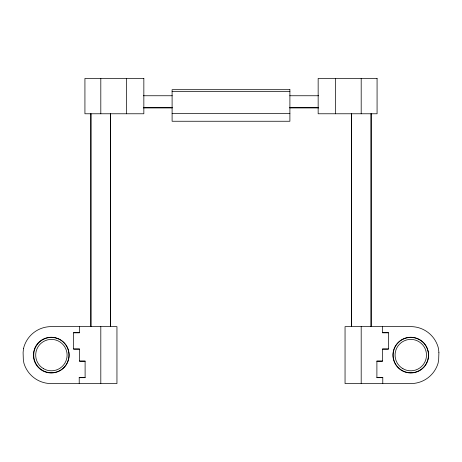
<?xml version="1.0" encoding="UTF-8"?>
<svg xmlns="http://www.w3.org/2000/svg" width="462" height="462" viewBox="0 0 462 462"><rect width="100%" height="100%" fill="white"/><g stroke="black" fill="none" stroke-linecap="round" stroke-linejoin="round"><path stroke-width="0.69" d="M172.101 91.643L289.899 91.643M143.364 95.75L172.216 95.75M289.784 95.75L318.636 95.75M143.364 107.704L172.216 107.704M289.784 107.704L318.636 107.704M143.405 107.883L172.245 107.883M289.755 107.883L318.595 107.883M172.101 113.594L289.899 113.594M79.51 332.524L73.62 332.524L73.62 349.208L79.51 349.208M382.49 332.524L388.38 332.524L388.38 349.208L382.49 349.208M73.62 332.819L79.51 332.819L79.51 326.634M388.38 332.819L382.49 332.819L382.49 326.634M73.62 348.914L79.51 348.914L79.51 361.284L85.106 361.284M388.38 348.914L382.49 348.914L382.49 361.284L376.894 361.284M79.51 360.989L85.106 360.989L85.106 377.679L79.216 377.679M382.49 360.989L376.894 360.989L376.894 377.679L382.784 377.679M85.106 377.385L79.216 377.385L79.216 383.564M376.894 377.385L382.784 377.385L382.784 383.564M371.182 113.779L371.182 326.582M371.009 113.779L371.009 326.582M361.192 78.436L361.192 113.773M361.192 326.634L361.192 383.564M351.553 113.779L351.553 326.582M351.374 113.779L351.374 326.582M335.424 78.436L335.424 113.773M126.576 78.436L126.576 113.773M110.626 113.779L110.626 326.582M110.447 113.779L110.447 326.582M100.808 78.436L100.808 113.773M100.808 326.634L100.808 383.564M90.991 113.779L90.991 326.582M90.818 113.779L90.818 326.582M438.9 352.541L438.675 359.592L438.109 363.103A28.482 28.482 0 0 1 411.746 383.564L345.05 383.564L345.05 326.634L411.746 326.634A28.482 28.482 0 0 1 438.525 348.677L438.9 352.541M23.475 348.677L23.1 352.541L23.325 359.592L23.891 363.103A28.482 28.482 0 0 0 50.254 383.564L116.95 383.564L116.95 326.634L50.254 326.634A28.482 28.482 0 0 0 23.475 348.677M34.737 348.273L33.72 351.617A17.845 17.845 0 0 0 67.712 361.931L68.728 358.581A17.845 17.845 0 0 0 34.737 348.273M143.844 78.436L84.927 78.436L84.927 113.773L143.844 113.773L143.844 78.436M377.073 78.436L318.156 78.436L318.156 113.773L377.073 113.773L377.073 78.436M289.899 89.686L172.101 89.686L172.101 121.252L289.899 121.252L289.899 89.686M428.28 351.617L427.263 348.273A17.845 17.845 0 0 0 393.272 358.581L394.288 361.931A17.845 17.845 0 0 0 428.28 351.617M42.568 370.403A17.672 17.672 0 0 0 69.069 355.099A17.672 17.672 0 0 0 42.568 339.795A17.672 17.672 0 0 0 42.568 370.403M43.549 368.699A15.708 15.708 0 0 0 67.106 355.099A15.708 15.708 0 0 0 43.549 341.499A15.708 15.708 0 0 0 43.549 368.699M401.94 370.403A17.672 17.672 0 0 0 428.447 355.099A17.672 17.672 0 0 0 401.94 339.795A17.672 17.672 0 0 0 401.94 370.403M402.922 368.699A15.708 15.708 0 0 0 426.484 355.099A15.708 15.708 0 0 0 402.922 341.499A15.708 15.708 0 0 0 402.922 368.699"/></g></svg>
